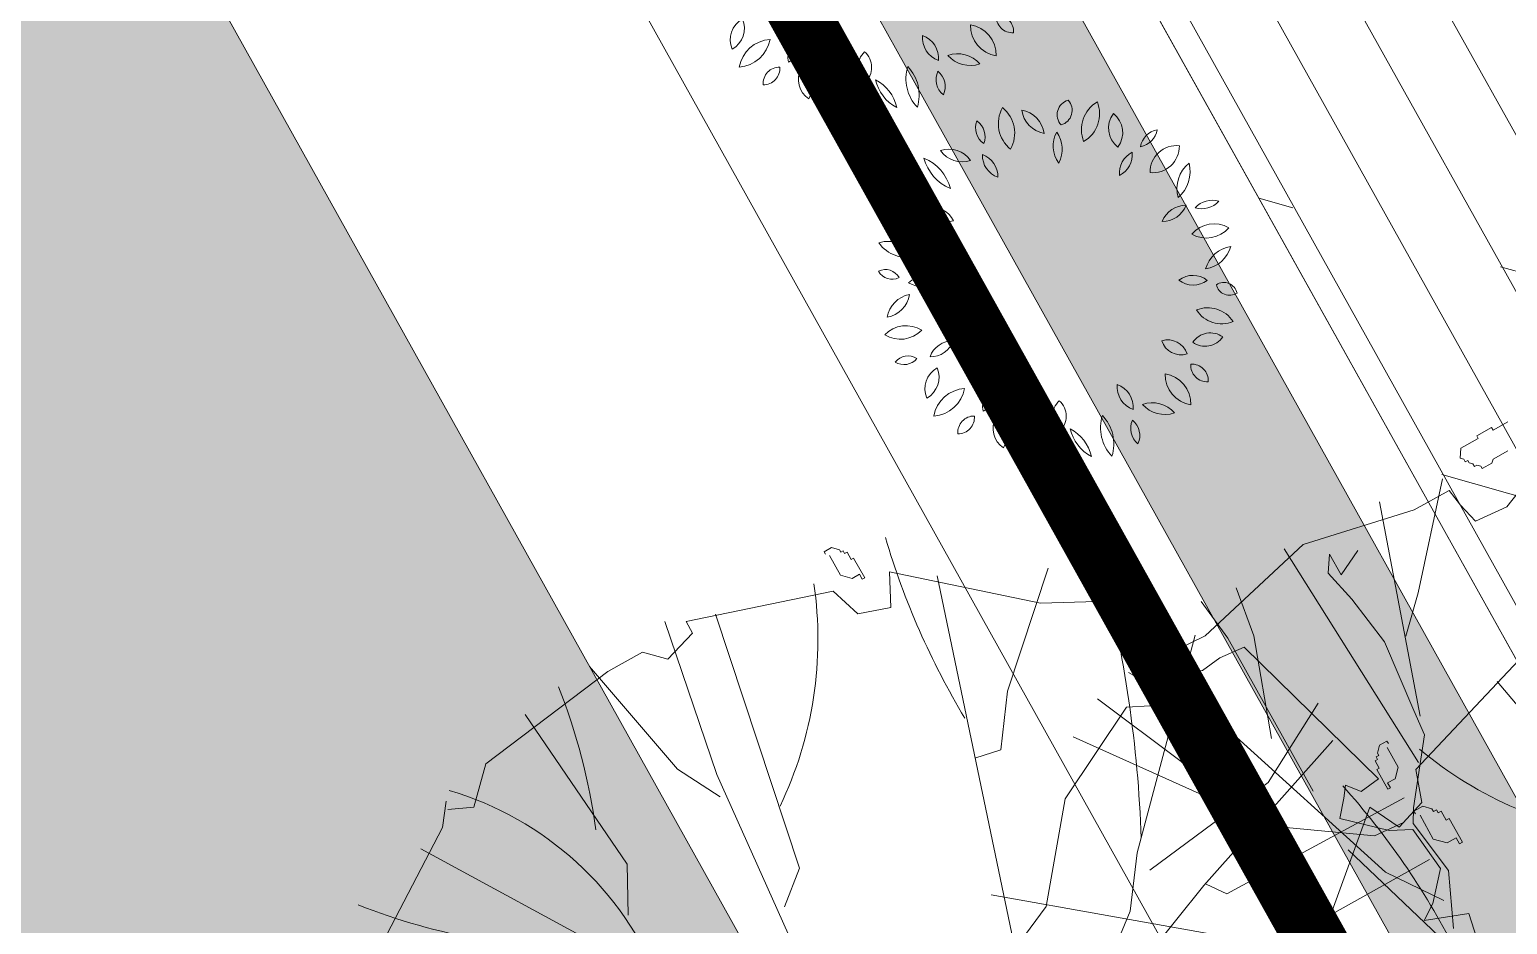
# Model space of a CAD drawing. Header units: millimetres. Extents: x 567980 to 569372, y 2065777 to 2066674.
# Drawn here: x 568954.36 to 568956.779, y 2066333.807 to 2066335.271 of the extents above; entities that cross this region are included whole.
import ezdxf

# ---------------------------------------------------------------- set-up
doc = ezdxf.new("R2010")
doc.units = ezdxf.units.MM
doc.linetypes.add('CENTER', pattern=[3, 1.5, -0.5, 0.5, -0.5])
for name, color, linetype, lineweight in [('A-TUONG', 255, 'Continuous', 35), ('boDnv', 54, 'Continuous', 25), ('E- RANH GIOI', 1, 'CENTER', 13), ('E- THAY', 9, 'Continuous', 20), ('E-Manh', 251, 'Continuous', 13), ('i_Cay', 114, 'Continuous', 13), ('i_Hatch', 250, 'Continuous', 13), ('LD-THAY', 9, 'Continuous', 13)]:
    doc.layers.add(name, color=color, linetype=linetype, lineweight=lineweight)
doc.layers.add('ChiaLo', color=128, linetype='CENTER')
doc.layers.add('loKBT', color=42, linetype='Continuous')
pattern_1 = [(209.1656998412072, (574671.9790642209, 2070508.402112504), (0.02435377709016768, -0.04363727511157517), []), (254.1656998412072, (574671.9790642209, 2070508.402112504), (0.1359821041753035, -0.03856699597809839), [0.0706727420965236, -0.1413454841930472])]

# ---------------------------------------------------------------- blocks, each defined once
blk = doc.blocks.new('NEN')
at = {"layer": 'ChiaLo', "ltscale": 5}
blk.add_lwpolyline([(249.558451000019, -21.00064596487209), (269.0492452097824, -55.93070381018333)], dxfattribs=at)
at = {"layer": 'loKBT'}
for points in [[(260.4740940767806, -14.90977277513593), (249.5584510001354, -21.00064596510492), (259.3038481049007, -38.46567488787696), (270.2194911818951, -32.37480169767514)], [(259.3038481047843, -38.46567488764413), (249.5584509997861, -21.00064596440643), (237.6779943415895, -27.62988021457568), (235.5483332391595, -34.53810133016668), (242.2672662523109, -47.97200071043335)]]:
    blk.add_lwpolyline(points, close=True, dxfattribs=at)
blk = doc.blocks.new('mb-cay40')
at = {"color": 0, "linetype": 'ByBlock'}
for centre, radius, start, end in [((-136.2343589076481, 736.8957466763095), 62.92479999999998, 125.4093320002077, 202.7100880001333), ((-230.740058907686, 763.8882466762698), 62.92479999999998, 305.4093320002077, 22.71008800013334), ((16.26654109236551, 684.2603466763248), 136.5301, 133.811686000385, 194.307733999988), ((-210.5471589076042, 749.0423466762695), 136.5301, 313.811686000385, 14.30773399998799), ((-299.5701589075907, 710.3054466762878), 100.1777, 149.4737229998766, 231.7585850006217), ((-447.8704589076224, 682.5084466762783), 100.1777, 329.4737229998766, 51.75858500062168), ((-230.6878589075932, 779.3904466762833), 98.06469999999999, 192.3059549999538, 259.6848969996826), ((-344.058958907699, 662.0099466762913), 98.06469999999999, 12.30595499995376, 79.68489699968265), ((112.6560410923557, 711.3373466763078), 137.2196, 163.4642290000644, 212.7905639999698), ((-134.2428589076444, 676.0780466762808), 137.2196, 343.4642290000643, 32.79056399996983), ((-426.9131589077006, 693.7752466762759), 54.12369999999999, 146.8150690002197, 244.0193430003837), ((-495.9196589076018, 674.7454466763011), 54.12369999999999, 326.8150690002197, 64.01934300038363), ((-147.5025589076395, 637.821246676278), 79.6564, 145.524785000142, 220.8327340004014), ((-273.4387589076068, 630.8271466763035), 79.6564, 325.524785000142, 40.83273400040141), ((138.3718410924193, 615.5002466762926), 80.63699999999999, 104.100357000399, 168.4650159999594), ((39.71864109238959, 709.8323466762886), 80.63699999999999, 284.100357000399, 348.4650159999595), ((230.3510410923918, 506.037146676299), 141.3623, 100.3005049996434, 160.4476489999013), ((71.86314109229716, 692.4305466762962), 141.3623, 280.3005049996434, 340.4476489999013), ((-541.5223589077068, 596.8183466762894), 98.14920000000001, 183.3189289998474, 263.1903650005937), ((-651.1445589076611, 493.6793466763265), 98.14920000000001, 3.318928999847402, 83.19036500059372), ((-554.1702589076594, 555.716446676277), 69.85239999999999, 25.45365099951863, 116.6851969996846), ((-522.4680589076888, 648.1498466762605), 69.85239999999999, 205.4536509995186, 296.6851969996846), ((-390.4405589076341, 597.053746676309), 66.85079999999999, 168.8066020001733, 257.6390980002616), ((-470.3303589076386, 544.7297466762902), 66.85079999999999, 348.8066020001733, 77.63909800026163), ((48.89724109234521, 562.139746676261), 68.7981, 103.8913859995158, 198.9039470000852), ((-32.70725890767062, 606.6362466762985), 68.7981, 283.8913859995158, 18.90394700008519), ((259.9547410923115, 520.9738466762719), 76.85969999999999, 122.5817349996012, 207.1799879998302), ((150.1931410923426, 550.6291466762632), 76.85969999999999, 302.5817349996012, 27.17998799983019), ((-653.7485589076532, 502.9852466762604), 44.2471, 163.4933459999228, 274.4697339999847), ((-692.7238589076442, 471.4445466763245), 44.2471, 343.4933459999227, 94.46973399998471), ((213.0515410923108, 368.6593466762861), 79.60759999999999, 86.02821900006174, 161.3697619999351), ((143.1294410924311, 473.5071466763002), 79.60759999999999, 266.0282190000617, 341.3697619999351), ((299.7197410923836, 426.0202466763112), 53.529, 59.98145400028278, 155.6675900001146), ((277.7252410923538, 494.4245466762877), 53.529, 239.9814540002828, 335.6675900001146), ((-680.1407589076553, 301.4285466763176), 101.6635, 69.72013800080484, 135.6489100005381), ((-717.600058907643, 467.8581466763062), 101.6635, 249.7201380008048, 315.6489100005381), ((-620.4297589075868, 356.9077466762828), 75.7726, 22.57230600034306, 98.33354300080866), ((-561.4437589076697, 460.9655466763143), 75.7726, 202.5723060003431, 278.3335430008087), ((319.9207410923555, 283.5921466762593), 110.2473, 64.73526299980486, 140.5781150000674), ((281.8093410923029, 453.3035466762885), 110.2473, 244.7352629998049, 320.5781150000673), ((-694.8229589076363, 365.1617466763128), 95.9612, 210.9482359996829, 290.5783940005535), ((-743.3930589076772, 225.974346676303), 95.9612, 30.9482359996829, 110.5783940005535), ((359.2284410923021, 242.1056466762602), 79.1061, 90.25287400078554, 173.52208300028), ((280.2783410924312, 330.1357466762784), 79.1061, 270.2528740007856, 353.5220830002799), ((-736.4670589076995, 276.7996466763216), 75.60229999999999, 224.257649999822, 288.5926610007619), ((-766.5091589076037, 152.3813466762949), 75.60229999999999, 44.25764999982202, 108.5926610007619), ((-637.6392589076131, 118.6108466762598), 83.90719999999999, 60.50948499968955, 129.291989999972), ((231.9157410923508, 266.539646676305), 78.02799999999999, 238.8747640006676, 311.2135240002623), ((242.9923410922929, 141.0472466762949), 78.02799999999999, 58.87476400066763, 131.2135240002623), ((344.0384410923289, 142.0358466763282), 53.57989999999999, 28.1981360000389, 112.1917869993301), ((-659.0736589076696, 39.63904667626048), 110.8102, 100.8761589997203, 165.4479130002026), ((-787.2373589075869, 176.3009466762742), 110.8102, 280.8761589997204, 345.4479130002026), ((-649.4696589076193, 256.585046676264), 83.90719999999999, 240.5094849996896, 309.291989999972), ((371.0219410923892, 216.9645466762668), 53.57989999999999, 208.1981360000389, 292.1917869993301), ((349.6776410924213, 166.3968466762817), 97.6447, 209.1951970002367, 286.7189010004093), ((292.527541092335, 25.24994667626743), 97.6447, 29.19519700023669, 106.7189010004093), ((-716.1905589076923, 74.23634667632723), 87.35799999999999, 234.9744629993681, 331.3792250002423), ((-689.6452589076944, -39.14615332373069), 87.35799999999999, 54.97446299936808, 151.3792250002424), ((208.0612410923932, 37.25554667630786), 77.31559999999999, 208.8071649999463, 283.9198800002828), ((158.9131410923146, -75.04515332368464), 77.31559999999999, 28.80716499994626, 103.9198800002828), ((313.8222410924209, -58.64165332372795), 90.3688, 71.37116600059133, 141.7535400000561), ((271.7177410924342, 82.93484667628945), 90.3688, 251.3711660005913, 321.7535400000561), ((-551.4629589076503, -83.00365332367801), 74.9971, 87.17243399982254, 157.2364690000009), ((-616.9188589076803, 20.92074667628185), 74.9971, 267.1724339998225, 337.2364690000009), ((-674.8470589076169, -123.2118533237299), 70.02329999999999, 71.8192460004174, 140.0817599994504), ((-706.7037589076499, -11.75075332372944), 70.02329999999999, 251.8192460004175, 320.0817599994504), ((-557.1729589076713, -163.3047533236968), 77.98479999999999, 113.475291999382, 203.4559599999777), ((-659.7790589075885, -122.8160533237024), 77.98479999999999, 293.475291999382, 23.45595999997768), ((296.2157410923683, -68.1395533237228), 50.671, 179.2557220000184, 267.628659000778), ((243.4524410924059, -118.1089533236882), 50.671, 359.2557220000184, 87.62865900077804), ((-341.8780589076923, -220.9033533237016), 95.91319999999999, 122.8873139993626, 186.7253339999508), ((-489.2111589075648, -151.593553323728), 95.91319999999999, 302.8873139993626, 6.725333999950768), ((69.87894109232002, -150.8368533236935), 70.3103, 173.6499809998805, 254.6514450005405), ((-18.61045890764217, -210.8629533236744), 70.3103, 353.6499809998805, 74.65144500054049), ((274.5892410923552, -86.62635332370701), 116.145, 186.5486859998972, 256.8911319994462), ((132.8601410923875, -212.990753323691), 116.145, 6.548685999897183, 76.89113199944619), ((-604.7676589076873, -147.1679533237184), 106.605, 271.6327640008068, 352.0267889999677), ((-496.1556589076645, -268.5169533236767), 106.605, 91.63276400080674, 172.0267889999677), ((113.3978410923155, -289.9039533237083), 96.71849999999999, 38.69621399990353, 106.2415449999098), ((-132.5331589076959, -236.0941533236837), 75.353, 148.7876610002004, 221.5977110001933), ((-253.3297589076974, -247.0719533237279), 75.353, 328.7876610002005, 41.59771100019329), ((99.92604109243257, -278.0229533236925), 148.0051, 165.2071100000012, 218.3217489999558), ((-159.2895589076797, -332.0080533237124), 148.0051, 345.2071100000012, 38.32174899995582), ((161.8329410923761, -136.5778533236808), 96.71849999999999, 218.6962139999035, 286.2415449999098), ((-472.8800589076418, -293.5357533236747), 49.2563, 76.54190599947391, 193.4774260002929), ((-509.3162589076674, -257.1117533236902), 49.2563, 256.541905999474, 13.4774260002929), ((-314.2852589076501, -280.7871533237339), 91.05040000000001, 159.1169869998805, 230.3606240003511), ((-457.4404589076003, -318.4468533237086), 91.05040000000001, 339.1169869998805, 50.36062400035106), ((-220.1570589075855, -348.4649533237389), 108.6658, 122.1169890002436, 201.7275269999994), ((-378.8747589077102, -296.6562533236793), 108.6658, 302.1169890002436, 21.72752699999944), ((-159.7919589076482, -372.2426533237012), 84.6027, 5.31956000003229, 80.41896799967047), ((-61.47215890765074, -280.976453323703), 84.6027, 185.3195600000323, 260.4189679996705), ((110.3971410924278, -276.4030533237237), 64.3426, 156.7754189998254, 231.2879720002375), ((11.02814109236351, -301.2369533236779), 64.3426, 336.7754189998254, 51.28797200023745), ((-170.4776589077082, -363.9031533237066), 62.5472, 129.7475050000398, 206.070901000292), ((-266.6537589076324, -343.3009533236764), 62.5472, 309.7475050000398, 26.07090100029198)]:
    blk.add_arc(centre, radius, start, end, dxfattribs=at)
blk = doc.blocks.new('mb-cay34')
for p, q in [((-535.5692260898649, 528.3000266004818), (-486.1905161960748, 638.5208823834545)), ((-368.4412122514914, 319.2604075418785), (-588.7462948230677, 589.1115007514597)), ((-657.1168438938912, 429.4812633306718), (-535.5692260898649, 528.3000266004818)), ((744.4792321432033, 471.2892275187186), (839.4383380713405, 326.8618922855239)), ((-729.2857518041272, 288.8546704663895), (-657.1168438938912, 429.4812633306718)), ((-478.5937535372792, 190.035974496277), (-729.2857518041272, 376.2712066236418)), ((527.9725084124947, 178.6338146834168), (828.0432165731327, 368.6697891796939)), ((-622.9315693577518, 258.4489333909005), (-759.672667500854, 319.2604075418785)), ((839.4383380713405, 326.8618922855239), (869.8252537680673, 304.0575726539828)), ((858.4301322684041, 307.8582477290183), (843.2366969107532, 273.6517682787962)), ((-714.0923164464766, 258.4489333909005), (-729.2857518041272, 288.8546704663895)), ((-634.3266458759898, 178.6338146834168), (-771.067744019092, 262.249608465936)), ((-725.4873929647147, 224.2424539464991), (-714.0923164464766, 258.4489333909005)), ((-562.1577829457237, 239.4452888343949), (-622.9315693577518, 258.4489333909005)), ((843.2366969107532, 273.6517682787962), (888.8170479651308, 228.0431290157139)), ((-767.2693851796793, 209.0395517589059), (-725.4873929647147, 224.2424539464991)), ((888.8170479651308, 228.0431290157139), (919.2039636618573, 11.40215981868095)), ((-763.4710263402666, 140.6265928642824), (-767.2693851796793, 209.0395517589059)), ((-341.8527003741474, 79.8151187133044), (-634.3266458759898, 178.6338146834168)), ((-395.0297691073501, 68.41295889462344), (-478.5937535372792, 190.035974496277)), ((600.1414163227307, 155.8294950518757), (664.7136065541417, 121.6230156016536)), ((-809.0513773931888, -45.60863926308228), (-763.4710263402666, 140.6265928642824)), ((-588.7462948230677, 129.2244330456014), (-729.2857518041272, 79.8151187133044)), ((664.7136065541417, 121.6230156016536), (923.00232250127, 144.4273352331947)), ((-744.479187161778, 114.0215981577057), (-809.0513773931888, 121.6230156016536)), ((-493.7872338749002, 114.0215981577057), (-744.479187161778, 114.0215981577057)), ((-729.2857518041272, 79.8151187133044), (-801.4546597143635, 68.41295889462344)), ((-391.2314102679374, 22.80431963154115), (-395.0297691073501, 68.41295889462344)), ((-265.8854336244985, 26.60499470657669), (-341.8527003741474, 79.8151187133044)), ((-224.103441410989, 34.2064794502221), (-300.0707081606379, 5.8207661e-09)), ((748.2775909826158, -7.601484743645412), (938.1957578589206, 30.40573707548901)), ((-402.6264867876307, 5.8207661e-09), (-486.1905161960748, -64.6122838195879)), ((-383.6346925891121, 11.40215981868095), (-402.6264867876307, 5.8207661e-09)), ((-300.0707081606379, 5.8207661e-09), (-383.6346925891121, 11.40215981868095)), ((919.2039636618573, 11.40215981868095), (919.2039636618573, -45.60863926308228)), ((-455.8036004993481, -38.00722181913443), (-816.6480950734692, -19.00364456232637)), ((683.7054457311751, -41.80796419386751), (748.2775909826158, -7.601484743645412)), ((368.4412572329165, -22.80431963154115), (714.0923164479318, -53.21012400672772)), ((-774.8661028585047, -209.0396190586034), (-809.0513773931888, -45.60863926308228)), ((-755.8743086614412, -57.01079907594248), (-778.6644616979172, -72.21370126353577)), ((-706.4955537876813, -68.41295888880268), (-755.8743086614412, -57.01079907594248)), ((501.3839965351507, -45.60863926308228), (539.3676299107028, -91.21727852616459)), ((714.0923164479318, -53.21012400672772), (941.9941166983336, -95.01802089507693)), ((919.2039636618573, -45.60863926308228), (892.6154068045433, -72.21370126353577)), ((-512.7790280719637, -72.21370126353577), (-809.0513773931888, -171.0323972336482)), ((-778.6644616979172, -72.21370126353577), (-744.479187161778, -72.21370126353577)), ((-744.479187161778, -72.21370126353577), (-763.4710263402666, -110.2209230826702)), ((-630.5282870365772, -79.81511870748362), (-706.4955537876813, -68.41295888880268)), ((-524.1741495716269, -68.41295888880268), (-630.5282870365772, -79.81511870748362)), ((-486.1905161960748, -64.6122838195879), (-524.1741495716269, -68.41295888880268)), ((892.6154068045433, -72.21370126353577), (907.808887142164, -121.6230156016536)), ((539.3676299107028, -91.21727852616459), (915.4056048209897, -163.4309797897003)), ((-622.9315693577518, -110.2209230884909), (-668.5119204121293, -155.8294950460549)), ((926.8006813406827, -121.6230156016536), (862.2284911078168, -326.8618922855239)), ((907.808887142164, -121.6230156016536), (926.8006813406827, -121.6230156016536)), ((-668.5119204121293, -155.8294950460549), (-793.8579420355381, -266.0504181345459)), ((-774.8661028585047, -266.0504181345459), (-774.8661028585047, -209.0396190586034)), ((-748.2775460011908, -269.8510932037607), (-774.8661028585047, -266.0504181345459)), ((-717.8906752858893, -277.4525779532269), (-748.2775460011908, -269.8510932037607)), ((-714.0923164464766, -326.8618922855239), (-717.8906752858893, -277.4525779532269)), ((212.708364892751, -281.2532530224416), (809.051422376069, -467.4885524495038)), ((-807.4026188769493, -302.2169857809786), (-819.5685042766852, -310.3326304117218)), ((-819.5685042766852, -338.7371443444863), (-819.5685042766852, -310.3326304117218)), ((-807.4026188769493, -302.2169857809786), (-803.347350731201, -306.2748080934398)), ((-803.347350731201, -306.2748080934398), (-799.2920825854526, -306.2748080934398)), ((-799.2920825854526, -306.2748080934398), (-799.2920825854526, -310.3326304117218)), ((-799.2920825854526, -310.3326304117218), (-795.2368144397042, -310.3326304117218)), ((-795.2368144397042, -310.3326304117218), (-791.1815462939556, -314.3904527300037)), ((-791.1815462939556, -314.3904527300037), (-787.1261971842613, -314.3904527300037)), ((-787.1261971842613, -314.3904527300037), (-787.1261971842613, -318.4481539065018)), ((129.1443804642767, -315.459732466843), (254.4903571077157, -475.089969887631)), ((-823.6237724224338, -338.7371443444863), (-819.5685042766852, -338.7371443444863)), ((-823.6237724224338, -363.0839571065735), (-823.6237724224338, -338.7371443444863)), ((-787.1261971842613, -318.4481539065018), (-783.0709290385128, -322.505976218963)), ((-783.0709290385128, -322.505976218963), (-779.0156608927645, -322.505976218963)), ((-779.0156608927645, -338.7371443444863), (-783.0709290385128, -342.7949666627683)), ((-779.0156608927645, -322.505976218963), (-779.0156608927645, -338.7371443444863)), ((-740.6808283223654, -391.4741088054143), (-714.0923164464766, -326.8618922855239)), ((862.2284911078168, -326.8618922855239), (816.6481400548946, -342.0647944731172)), ((-783.0709290385128, -342.7949666627683), (-783.0709290385128, -367.1417794248555)), ((816.6481400548946, -342.0647944731172), (801.4547046972436, -387.6734337361995)), ((877.1497778448974, -347.0990333124064), (864.9839734091072, -359.2725002672523)), ((864.9839734091072, -359.2725002672523), (864.9839734091072, -371.4458460744937)), ((909.5920849387765, -347.0990333124064), (877.1497778448974, -347.0990333124064)), ((917.7026212288183, -355.2146779489703), (909.5920849387765, -363.3303225855343)), ((913.64735308307, -343.0413321417291), (917.7026212288183, -343.0413321417291)), ((917.7026212288183, -343.0413321417291), (917.7026212288183, -355.2146779489703)), ((-819.5685042766852, -363.0839571065735), (-823.6237724224338, -363.0839571065735)), ((-819.5685042766852, -387.4307698686607), (-819.5685042766852, -363.0839571065735)), ((856.8733561536644, -371.4458460744937), (856.8733561536644, -375.5036683927756)), ((864.9839734091072, -371.4458460744937), (856.8733561536644, -371.4458460744937)), ((889.3156632460884, -375.5036683927756), (856.8733561536644, -375.5036683927756)), ((889.3156632460884, -371.4458460744937), (889.3156632460884, -375.5036683927756)), ((901.481467683334, -371.4458460744937), (889.3156632460884, -371.4458460744937)), ((901.481467683334, -367.3880237562116), (901.481467683334, -371.4458460744937)), ((905.5368167930283, -367.3880237562116), (901.481467683334, -367.3880237562116)), ((905.5368167930283, -363.3303225855343), (905.5368167930283, -367.3880237562116)), ((909.5920849387765, -363.3303225855343), (905.5368167930283, -363.3303225855343)), ((155.7329373201355, -387.6734337361995), (235.4985629106522, -585.3108256764244)), ((554.5610652683533, -387.6734337361995), (546.964347589528, -425.6805882556363)), ((801.4547046972436, -387.6734337361995), (847.0350557501661, -410.4777533677403)), ((847.0350557501661, -410.4777533677403), (702.6972399296938, -577.7094082324762)), ((546.964347589528, -425.6805882556363), (615.3348966603517, -475.089969887631)), ((254.4903571077157, -475.089969887631), (322.8609061785391, -524.4993515254464)), ((615.3348966603517, -475.089969887631), (740.6808733037905, -611.9158876826986)), ((292.4739904832676, -528.3000265946611), (319.0625473391265, -737.3396456532645)), ((322.8609061785391, -524.4993515254464), (554.5610652683533, -748.7418054719452)), ((110.1525412857881, -554.9050886009354), (110.1525412857881, -885.5676559556741)), ((235.4985629106522, -589.1115680511575), (208.9100060533383, -608.1151453079652)), ((235.4985629106522, -585.3108256764244), (326.6592650179518, -847.5605014420578)), ((702.6972399296938, -577.7094082324762), (664.7136065541417, -649.9230421963148)), ((208.9100060533383, -608.1151453079652), (205.1116472139256, -896.9698157743549)), ((664.7136065541417, -649.9230421963148), (565.9561417865916, -725.9374858404044)), ((524.1741495730821, -695.5316814593969), (505.1823553745633, -733.5389032843523)), ((565.9561417865916, -725.9374858404044), (524.1741495730821, -695.5316814593969)), ((319.0625473391265, -737.3396456532645), (383.6347375705372, -855.1619188860057)), ((505.1823553745633, -733.5389032843523), (508.9807142139759, -763.9446403540205)), ((508.9807142139759, -763.9446403540205), (505.1823553745633, -801.9518621789757)), ((224.103441410989, -801.9518621789757), (174.7247315186541, -855.1619188860057)), ((246.8936394288903, -820.9554394357835), (224.103441410989, -801.9518621789757)), ((505.1823553745633, -801.9518621789757), (246.8936394288903, -877.966238517547)), ((262.087074786541, -832.3575992486439), (246.8936394288903, -820.9554394357835)), ((37.98363337555203, -836.158341623377), (15.1934803390759, -896.9698157743549)), ((53.17711371462792, -858.9626612549182), (37.98363337555203, -836.158341623377)), ((243.0952805894776, -847.5605014420578), (262.087074786541, -832.3575992486439)), ((15.1934803390759, -896.9698157743549), (-212.7083199113258, -851.3611765112728)), ((91.16074708872473, -893.1691407051401), (53.17711371462792, -858.9626612549182)), ((174.7247315186541, -855.1619188860057), (159.5312961595482, -885.5676559556741)), ((246.8936394288903, -877.966238517547), (243.0952805894776, -847.5605014420578)), ((159.5312961595482, -885.5676559556741), (91.16074708872473, -893.1691407051401)), ((133.2493473091745, -904.5749604003504), (118.6503819859354, -919.183120742673)), ((172.1801158200833, -904.5749604003504), (133.2493473091745, -904.5749604003504)), ((177.0464375949814, -899.7057189873883), (181.9127593698795, -899.7057189873883)), ((181.9127593698795, -899.7057189873883), (181.9127593698795, -914.3137339618988)), ((118.6503819859354, -919.183120742673), (118.6503819859354, -933.7911357113624)), ((167.3137940466404, -928.9217489305884), (162.4473751144251, -928.9217489305884)), ((162.4473751144251, -928.9217489305884), (162.4473751144251, -933.7911357113624)), ((172.1801158200833, -924.0525075234473), (167.3137940466404, -924.0525075234473)), ((167.3137940466404, -924.0525075234473), (167.3137940466404, -928.9217489305884)), ((181.9127593698795, -914.3137339618988), (172.1801158200833, -924.0525075234473)), ((118.6503819859354, -933.7911357113624), (108.9176412788219, -933.7911357113624)), ((108.9176412788219, -933.7911357113624), (108.9176412788219, -938.6605224921367)), ((147.8484097897308, -938.6605224921367), (108.9176412788219, -938.6605224921367)), ((162.4473751144251, -933.7911357113624), (147.8484097897308, -933.7911357113624)), ((147.8484097897308, -933.7911357113624), (147.8484097897308, -938.6605224921367))]:
    blk.add_line(p, q)
for centre, radius, start, end in [((1370.928389552864, -207.9190682095941), 898.0574013195378, 129.3545428610315, 152.6091939442715), ((554.39230590855, 627.1299764630382), 467.6428030324045, 262.5537044343529, 314.3375273120816), ((1051.863512206182, 958.3508592506404), 882.5869489766797, 248.5621882123188, 262.3516403262367), ((1080.650827361387, 206.7175554577261), 550.5090916566896, 215.1499914686794, 249.1841310851539), ((647.6209917760569, -1519.731491367565), 1117.437996667152, 77.335217439101, 91.8505245175354), ((1164.849064056761, 1073.525902675465), 1812.758776178943, 242.864429262467, 255.3538598326805)]:
    blk.add_arc(centre, radius, start, end)
blk = doc.blocks.new('SAN VUON BT A-BT1')
at = {"layer": 'i_Hatch', "true_color": 0x46cb3a, "transparency": 33554687}
h = blk.add_hatch(dxfattribs=at)
h.set_pattern_fill('CROSS', color=95, scale=300, double=1)
h.set_pattern_definition([(0, (2832.471804052591, -202892.1308809184), (75, 75), [37.5, -112.5]), (90, (2851.221804052591, -202910.8808809183), (-74.99999999999999, 75), [37.5, -112.5])])
h.paths.add_polyline_path([(7163776.864386948, 841296.910365944), (7151496.864386948, 841296.910365944), (7151496.864386948, 841006.910365944), (7163486.864386948, 841006.910365944), (7163486.864386948, 821856.910365944), (7163776.864386948, 821856.910365944)])
h.paths.add_polyline_path([(7158157.283433403, 822152.3777757367), (7151786.864386949, 822152.3777756564), (7151786.864386949, 839436.8804223271), (7151496.864386948, 839436.8686022377), (7151496.864386948, 821856.910365944), (7151496.864386948, 821516.9103659827), (7158157.283433396, 821516.9103659128)])
at = {"layer": 'i_Hatch', "transparency": 33554687}
h = blk.add_hatch(dxfattribs=at)
h.set_pattern_fill('DOLMIT', color=256, scale=500, angle=90, double=1)
h.set_pattern_definition([(90, (2832.471804052591, -202862.1308809184), (-125, 7.7e-15), []), (135, (2832.471804052591, -202862.1308809184), (-249.9999995804921, -249.9999995804921), [176.7766952966368, -353.5533905932737])])
h.paths.add_polyline_path([(7153136.765294363, 839436.8859294639), (7153396.840497333, 839436.8630951007), (7153396.850810148, 839436.9233952842), (7161886.864608527, 839436.9225160485), (7161886.852458509, 835656.8262963376), (7163376.852236928, 835656.827295598), (7163376.864386948, 840926.910365944), (7151496.864386948, 840926.910365944), (7151496.852236928, 839436.8388431835), (7153136.765294363, 839436.9101813809)])
at = {"layer": 'E- RANH GIOI', "ltscale": 0.1, "const_width": 100}
blk.add_lwpolyline([(7151386.86438695, 821436.910365944), (7163886.864386948, 821436.910365944), (7163886.864386948, 841436.910365944), (7151386.86438695, 841436.910365944)], close=True, dxfattribs=at)
at = {"layer": 'E-Manh'}
for p, q in [((7163486.864386948, 821886.910365944), (7163486.864386948, 841036.910365944)), ((7163376.864386948, 821886.910365944), (7163376.864386948, 840926.910365944))]:
    blk.add_line(p, q, dxfattribs=at)
for points in [[(7163776.864386948, 821886.910365944), (7163776.864386948, 841326.910365944)], [(7163376.864386948, 840926.910365944), (7163376.852236928, 835656.827295598), (7161886.852458509, 835656.8262963376), (7161886.864608527, 839436.9225160485), (7153386.862185027, 839436.9234627077), (7153386.851872215, 836228.4860160946)]]:
    blk.add_lwpolyline(points, dxfattribs=at)
at = {"layer": 'i_Cay', "xscale": -1.142857142857142, "yscale": 1.142857142857142, "zscale": 1.142857142857142, "rotation": 270}
for p in [(7152039.457976967, 841259.3881111838), (7152039.457976967, 841259.3881111838), (7163641.850559862, 841142.3468643219), (7163641.850559862, 841142.3468643219)]:
    blk.add_blockref('mb-cay34', p, dxfattribs=at)
at = {"layer": 'i_Cay', "xscale": 0.5, "yscale": 0.5, "zscale": 0.5}
for p in [(7163831.722149317, 839547.7654812387), (7163831.722149317, 838893.7654812387)]:
    blk.add_blockref('mb-cay40', p, dxfattribs=at)
blk = doc.blocks.new('MBT1 BT1')
at = {"layer": 'E- RANH GIOI', "ltscale": 0.1, "const_width": 100}
blk.add_lwpolyline([(7075416.345703125, 1014867.457519531), (7087916.345703125, 1014867.457275391), (7087916.345703125, 1034867.457519531), (7075416.345703125, 1034867.457519531)], close=True, dxfattribs=at)
at = {"layer": 'E- THAY'}
blk.add_blockref('SAN VUON BT A-BT1', (-75970.5185546875, 193430.5471191406), dxfattribs=at)
blk = doc.blocks.new('BT-01')
at = {"layer": 'loKBT'}
for points in [[(7833505.235778525, 959890.6271611914), (7833514.471557382, 979880.3958136665), (7819916.579384542, 979886.6783844305), (7814691.048656499, 974896.7524486531), (7814005.85038672, 959899.636371252)], [(7846008.076964031, 979874.6234510415), (7833514.471557038, 979880.3958130709), (7833505.235778413, 959890.627160948), (7845998.841185505, 959884.8547991922)]]:
    blk.add_lwpolyline(points, close=True, dxfattribs=at)

msp = doc.modelspace()

# ---------------------------------------------------------------- block references
at = {"layer": 'boDnv'}
msp.add_blockref('NEN', (568697.4807461541, 2066371.697269554), dxfattribs=at)

# ---------------------------------------------------------------- next in the draw order: hatches: boundary and pattern name
at = {"layer": 'i_Hatch', "transparency": 33554687}
h = msp.add_hatch(dxfattribs=at)
h.set_pattern_fill('DOLMIT', color=256, scale=0.1998927007259995, angle=209.1656998412072, double=1)
h.set_pattern_definition(pattern_1)
h.paths.add_polyline_path([(568955.6635348173, 2066333.53570134), (568949.4446766198, 2066344.678696679), (568948.4148370835, 2066344.103947364), (568949.7872935408, 2066341.644770113), (568949.7872935408, 2066341.644770113), (568951.6381934291, 2066338.32831411), (568954.0589460841, 2066333.990792036), (568947.8711803129, 2066330.537426325), (568948.4459296286, 2066329.507586551)])

# ---------------------------------------------------------------- next in the draw order: linework, layer by layer
at = {"layer": 'LD-THAY'}
for p, q in [((568946.7205839888, 2066349.559745784, -0.0003433574239588166), (568955.6635348173, 2066333.53570134, -0.0003433574239588166)), ((568955.6635348173, 2066333.53570134, -0.0003433574239588166), (568946.7205839888, 2066349.559745784, -0.0003433574239588166))]:
    msp.add_line(p, q, dxfattribs=at)

# ---------------------------------------------------------------- next in the draw order: block references
at = {"layer": 'LD-THAY', "xscale": 0.0009994885116012015, "yscale": 0.0009994885116012015, "zscale": 0.0009994885116012015, "rotation": 29.16570913589107}
msp.add_blockref('MBT1 BT1', (563285.6580779583, 2061983.671414569, -0.0003433574239588166), dxfattribs=at)

# ---------------------------------------------------------------- next in the draw order: linework, layer by layer
at = {"layer": 'A-TUONG', "elevation": -0.0003433574239588166}
msp.add_lwpolyline([(568956.7785880631, 2066333.219451978), (568939.7514066884, 2066323.716650706), (568933.0349224644, 2066337.143187689), (568935.1629624119, 2066344.048039998), (568947.0368333508, 2066350.674799267), (568956.7785880631, 2066333.219451978)], dxfattribs=at)
at = {"layer": 'E- RANH GIOI', "ltscale": 0.05, "const_width": 0.09994635036299977, "elevation": -0.0003433574239588166}
msp.add_lwpolyline([(568939.7514066884, 2066323.716650706), (568956.7785880631, 2066333.219451978), (568947.0368333508, 2066350.674799267), (568935.1629624119, 2066344.048039998), (568933.0349224644, 2066337.143187689)], close=True, dxfattribs=at)
at = {"layer": 'LD-THAY', "elevation": -0.0003433574239588166}
for points in [[(568956.7785880631, 2066333.219451978), (568939.7514066884, 2066323.716650706), (568933.0349224644, 2066337.143187689), (568935.1629624119, 2066344.048039998), (568947.0368333508, 2066350.674799267), (568956.7785880631, 2066333.219451978)], [(568945.6907442149, 2066348.984996706), (568945.3984990277, 2066349.508644077), (568946.9519859349, 2066350.375638461), (568956.4794274941, 2066333.304299275), (568939.8487810383, 2066324.022802815), (568939.0965499132, 2066325.596412705)]]:
    msp.add_lwpolyline(points, dxfattribs=at)

# ---------------------------------------------------------------- next in the draw order: block references
at = {"layer": 'i_Cay', "xscale": 0.001142244004148567, "yscale": 0.001142244004148567, "zscale": 0.001142244004148567, "rotation": 119.1656998412072}
msp.add_blockref('mb-cay34', (568955.8291831912, 2066333.310157835, -0.0003433574239588166), dxfattribs=at)
at = {"layer": 'loKBT', "xscale": 0.001000000000001394, "yscale": 0.001000000000001394, "zscale": 0.001000000000001394, "rotation": 29.19218123277868}
msp.add_blockref('BT-01', (562586.395041767, 2061674.527818253, -0.0003433574239588166), dxfattribs=at)

# ---------------------------------------------------------------- next in the draw order: block references
at = {"layer": 'LD-THAY', "xscale": 0.0009994885116012021, "yscale": 0.0009994885116012021, "zscale": 0.0009994885116012021, "rotation": 209.1612944849871}
msp.add_blockref('MBT1 BT1', (574639.1441238145, 2070688.418156505, -0.0003433574239588166), dxfattribs=at)

# ---------------------------------------------------------------- next in the draw order: hatches: boundary and pattern name
at = {"layer": 'i_Hatch', "transparency": 33554687}
h = msp.add_hatch(dxfattribs=at)
h.set_pattern_fill('DOLMIT', color=256, scale=0.1998927007259995, angle=209.1656998412072, double=1)
h.set_pattern_definition(pattern_1)
h.paths.add_polyline_path([(568955.6635348173, 2066333.53570134), (568949.4446766198, 2066344.678696679), (568948.4148370835, 2066344.103947364), (568949.7872935408, 2066341.644770113), (568949.7872935408, 2066341.644770113), (568951.6381934291, 2066338.32831411), (568954.0589460841, 2066333.990792036), (568947.8711803129, 2066330.537426325), (568948.4459296286, 2066329.507586551)])

# ---------------------------------------------------------------- next in the draw order: linework, layer by layer
at = {"layer": 'LD-THAY'}
for p, q in [((568946.7205839888, 2066349.559745784, -0.0003433574239588166), (568955.6635348173, 2066333.53570134, -0.0003433574239588166)), ((568955.6635348173, 2066333.53570134, -0.0003433574239588166), (568946.7205839888, 2066349.559745784, -0.0003433574239588166))]:
    msp.add_line(p, q, dxfattribs=at)

# ---------------------------------------------------------------- next in the draw order: block references
at = {"layer": 'LD-THAY', "xscale": 0.0009994885116012015, "yscale": 0.0009994885116012015, "zscale": 0.0009994885116012015, "rotation": 29.16570913589107}
msp.add_blockref('MBT1 BT1', (563285.6580779583, 2061983.671414569, -0.0003433574239588166), dxfattribs=at)

# ---------------------------------------------------------------- next in the draw order: linework, layer by layer
at = {"layer": 'A-TUONG', "elevation": -0.0003433574239588166}
msp.add_lwpolyline([(568956.7785880631, 2066333.219451978), (568939.7514066884, 2066323.716650706), (568933.0349224644, 2066337.143187689), (568935.1629624119, 2066344.048039998), (568947.0368333508, 2066350.674799267), (568956.7785880631, 2066333.219451978)], dxfattribs=at)
at = {"layer": 'E- RANH GIOI', "ltscale": 0.05, "const_width": 0.09994635036299977, "elevation": -0.0003433574239588166}
msp.add_lwpolyline([(568939.7514066884, 2066323.716650706), (568956.7785880631, 2066333.219451978), (568947.0368333508, 2066350.674799267), (568935.1629624119, 2066344.048039998), (568933.0349224644, 2066337.143187689)], close=True, dxfattribs=at)
at = {"layer": 'LD-THAY', "elevation": -0.0003433574239588166}
for points in [[(568956.7785880631, 2066333.219451978), (568939.7514066884, 2066323.716650706), (568933.0349224644, 2066337.143187689), (568935.1629624119, 2066344.048039998), (568947.0368333508, 2066350.674799267), (568956.7785880631, 2066333.219451978)], [(568945.6907442149, 2066348.984996706), (568945.3984990277, 2066349.508644077), (568946.9519859349, 2066350.375638461), (568956.4794274941, 2066333.304299275), (568939.8487810383, 2066324.022802815), (568939.0965499132, 2066325.596412705)]]:
    msp.add_lwpolyline(points, dxfattribs=at)

# ---------------------------------------------------------------- next in the draw order: block references
at = {"layer": 'i_Cay', "xscale": 0.001142244004148567, "yscale": 0.001142244004148567, "zscale": 0.001142244004148567, "rotation": 119.1656998412072}
msp.add_blockref('mb-cay34', (568955.8291831912, 2066333.310157835, -0.0003433574239588166), dxfattribs=at)
at = {"layer": 'loKBT', "xscale": 0.001000000000001394, "yscale": 0.001000000000001394, "zscale": 0.001000000000001394, "rotation": 29.19218123277868}
msp.add_blockref('BT-01', (562586.395041767, 2061674.527818253, -0.0003433574239588166), dxfattribs=at)

# ---------------------------------------------------------------- next in the draw order: block references
at = {"layer": 'LD-THAY', "xscale": 0.0009994885116012021, "yscale": 0.0009994885116012021, "zscale": 0.0009994885116012021, "rotation": 209.1612944849871}
msp.add_blockref('MBT1 BT1', (574639.1441238145, 2070688.418156505, -0.0003433574239588166), dxfattribs=at)

doc.saveas('drawing.dxf')
